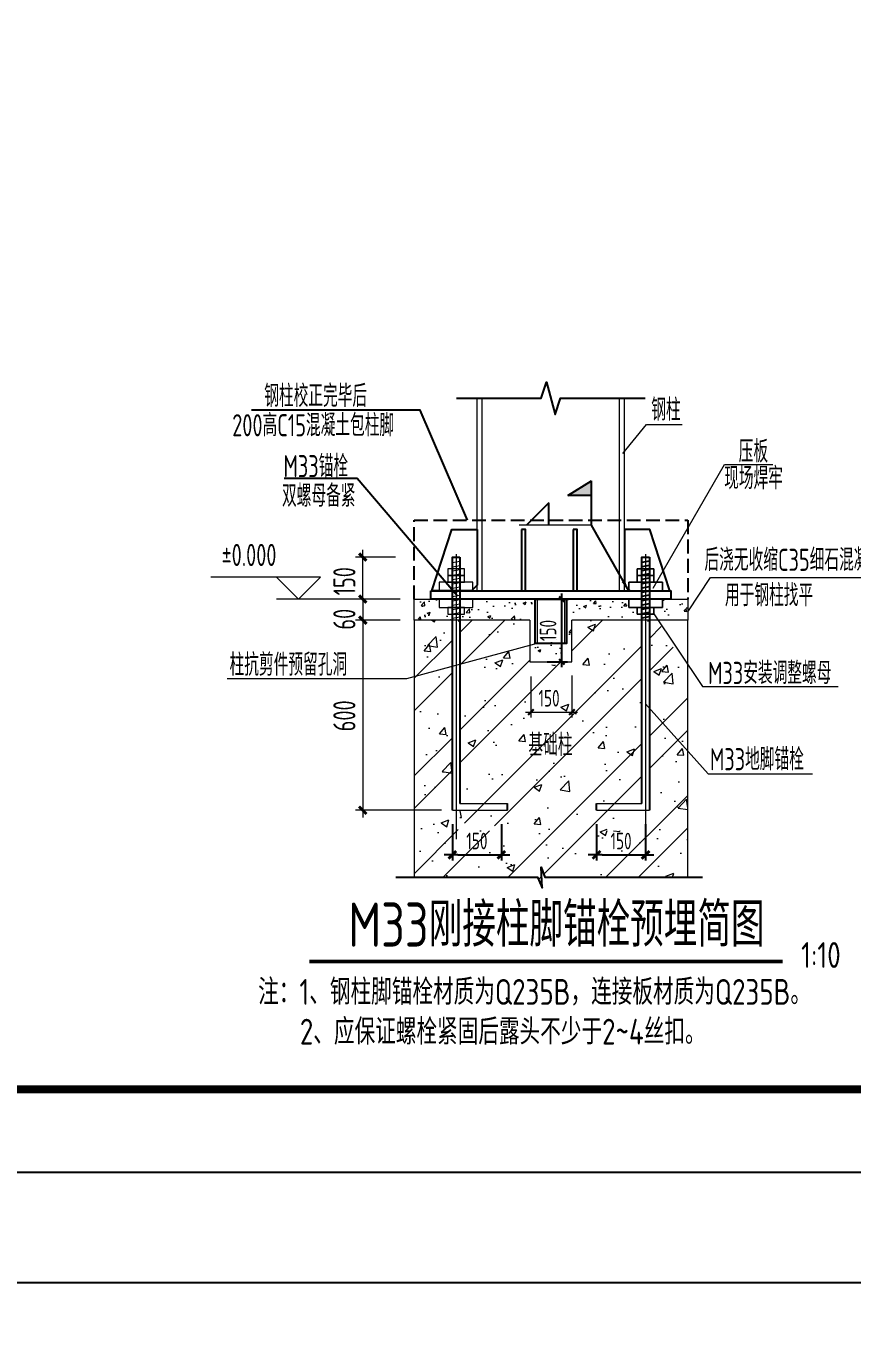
# Model space of a CAD drawing. Extents: x 69728788 to 149766163, y 20718153 to 43663798.
# Drawn here: x 74893390 to 74908343, y 21604096 to 21627556 of the extents above; entities that cross this region are included whole.
import ezdxf
from ezdxf.enums import TextEntityAlignment as Align

# ---------------------------------------------------------------- set-up
doc = ezdxf.new("R2010")
doc.units = 0
doc.header["$LTSCALE"] = 1000
doc.header["$MEASUREMENT"] = 0
doc.linetypes.add('DASH', pattern=[0.35, 0.25, -0.1])
doc.linetypes.add('HIDDEN', pattern=[0.375, 0.25, -0.125])
doc.layers.get('0').update_dxf_attribs({"linetype": 'CONTINUOUS'})
doc.layers.get('DEFPOINTS').update_dxf_attribs({"linetype": 'CONTINUOUS'})
for name, color, linetype in [('A-1', 1, 'CONTINUOUS'), ('AXIS', 3, 'CONTINUOUS'), ('BOLT', 2, 'CONTINUOUS'), ('COLU', 7, 'CONTINUOUS'), ('DIM', 3, 'CONTINUOUS'), ('NUM', 7, 'CONTINUOUS'), ('PUB_TITLE', 4, 'CONTINUOUS'), ('TEXT', 7, 'CONTINUOUS'), ('THIN', 7, 'CONTINUOUS'), ('WALL', 4, 'CONTINUOUS'), ('WELD', 7, 'CONTINUOUS'), ('引线', 254, 'CONTINUOUS'), ('虚线', 5, 'HIDDEN'), ('钢板', 4, 'CONTINUOUS'), ('钢柱', 3, 'CONTINUOUS')]:
    doc.layers.add(name, color=color, linetype=linetype)
for name, color, linetype, lineweight in [('加强板', 3, 'CONTINUOUS', 20), ('填满-深', 8, 'CONTINUOUS', 5), ('砼柱', 7, 'CONTINUOUS', 20)]:
    doc.layers.add(name, color=color, linetype=linetype, lineweight=lineweight)
doc.styles.add('TSSD_Dimension', font='Tssdeng.shx', dxfattribs={"width": 0.7, "bigfont": 'hztxt.shx'})
doc.styles.add('TSSD_Label', font='tssdeng.shx', dxfattribs={"width": 0.6, "bigfont": 'hztxt.shx'})
doc.styles.add('TSSD_NORM', font='Tssdeng.shx', dxfattribs={"width": 0.65, "bigfont": 'hztxt.shx'})
doc.styles.add('TSSD_Rein', font='atssdeng.shx', dxfattribs={"width": 0.7, "bigfont": 'atssdchn.shx'})
doc.dimstyles.new('TSSD_100_100', dxfattribs={"dimtxt": 300, "dimasz": 100, "dimexe": 100, "dimexo": 250, "dimgap": 100, "dimtad": 1, "dimdec": 0, "dimzin": 0, "dimdsep": 46, "dimtxsty": 'TSSD_Dimension', "dimblk": '_tsdbk', "dimcen": 0, "dimclrt": 7, "dimadec": 0, "dimazin": 0, "dimtfac": 1, "dimtdec": 0, "dimtix": 1, "dimtmove": 2, "dimatfit": 3, "dimldrblk": '_tsdbk', "dimfxl": 250, "dimtolj": 1, "dimtzin": 0, "dimarcsym": 0})
doc.dimstyles.new('TSSD_20_100', dxfattribs={"dimtxt": 300, "dimasz": 100, "dimexe": 100, "dimexo": 250, "dimgap": 100, "dimtad": 1, "dimdec": 0, "dimlfac": 0.2, "dimzin": 0, "dimdsep": 46, "dimtxsty": 'TSSD_Dimension', "dimblk": 'ARCHTICK', "dimcen": 0, "dimdle": 100, "dimclrt": 7, "dimadec": 0, "dimazin": 0, "dimtfac": 1, "dimtdec": 0, "dimtix": 1, "dimtmove": 2, "dimatfit": 3, "dimfxl": 1, "dimtolj": 1, "dimtzin": 0, "dimarcsym": 0})
doc.dimstyles.new('TSSD_LEADER_STYLE_200.0', dxfattribs={"dimtxt": 0.18, "dimasz": 200, "dimexe": 0.18, "dimexo": 0.0625, "dimgap": 0.09, "dimtad": 0, "dimtih": 1, "dimtoh": 1, "dimdec": 4, "dimzin": 0, "dimdsep": 46, "dimtxsty": 'Standard', "dimcen": 0.09, "dimadec": 0, "dimazin": 0, "dimtfac": 1, "dimtdec": 4, "dimtofl": 0, "dimtmove": 0, "dimatfit": 3, "dimfxl": 1, "dimtolj": 1, "dimtzin": 0, "dimarcsym": 0})
pattern_1 = [(10, (75190755.31, 21417710.86), (-13.230337, 75.032972), [])]

# ---------------------------------------------------------------- blocks, each defined once
blk = doc.blocks.new('_ArchTick')
at = {"color": 0, "linetype": 'ByBlock', "const_width": 0.4}
blk.add_lwpolyline([(-0.5, -0.5), (0.5, 0.5)], dxfattribs=at)
blk = doc.blocks.new('*D2565')
at = {"layer": 'DEFPOINTS', "color": 0}
for p in [(74902567, 21617181), (74903090, 21617181), (74902571, 21616047)]:
    blk.add_point(p, dxfattribs=at)
at = {"layer": 'DIM', "color": 0, "lineweight": -2}
for p, q in [((74903090, 21615947), (74903090, 21617281)), ((74902817, 21617181), (74903190, 21617181)), ((74902821, 21616047), (74903190, 21616047))]:
    blk.add_line(p, q, dxfattribs=at)
at = {"layer": 'DIM', "color": 0, "lineweight": -2, "xscale": 100, "yscale": 100, "zscale": 100}
for p, rotation in [((74903090, 21617181), 90), ((74903090, 21616047), 270)]:
    blk.add_blockref('_ArchTick', p, dxfattribs=dict(at, rotation=rotation))
at = {"layer": 'DIM', "color": 7, "lineweight": 5, "insert": (74902840, 21616614), "char_height": 300, "attachment_point": 5, "rotation": 90, "style": 'TSSD_Dimension'}
blk.add_mtext('\\A1;150', dxfattribs=at)
blk = doc.blocks.new('_WELD001')
at = {"linetype": 'ByBlock'}
h = blk.add_hatch(color=0, dxfattribs=at)
h.paths.add_polyline_path([(0.8, 1), (0, 1.5), (0, 1)])
edge = h.paths.add_edge_path()
edge.add_line((0, 0), (0, 1.5))
at = {"color": 0, "linetype": 'ByBlock'}
for p, q in [((0, 0), (0, 1.5)), ((0.8, 1), (0, 1.5)), ((0, 1), (0.8, 1))]:
    blk.add_line(p, q, dxfattribs=at)
blk = doc.blocks.new('_WELD004')
at = {"color": 0, "linetype": 'ByBlock'}
for p, q in [((0, 1), (1, 0)), ((0, 0), (0, 1))]:
    blk.add_line(p, q, dxfattribs=at)
blk = doc.blocks.new('_tsdbk')
blk.add_line((-1, 0), (1.5, 0))
at = {"const_width": 0.5}
blk.add_lwpolyline([(-0.7, -0.7), (0.7, 0.7)], dxfattribs=at)
blk = doc.blocks.new('*D2566')
at = {"layer": 'DEFPOINTS', "color": 0}
for p in [(74903717, 21613361), (74904605, 21613361), (74904605, 21612553)]:
    blk.add_point(p, dxfattribs=at)
at = {"layer": 'DIM', "color": 0, "lineweight": -2}
for p, q in [((74903717, 21613111), (74903717, 21612453)), ((74904605, 21613111), (74904605, 21612453)), ((74903817, 21612553), (74904505, 21612553))]:
    blk.add_line(p, q, dxfattribs=at)
at = {"layer": 'DIM', "color": 0, "lineweight": -2, "xscale": 100, "yscale": 100, "zscale": 100, "rotation": 180}
blk.add_blockref('_tsdbk', (74903717, 21612553), dxfattribs=at)
at = {"layer": 'DIM', "color": 0, "lineweight": -2, "xscale": 100, "yscale": 100, "zscale": 100}
blk.add_blockref('_tsdbk', (74904605, 21612553), dxfattribs=at)
at = {"layer": 'DIM', "color": 7, "insert": (74904161, 21612803), "char_height": 300, "attachment_point": 5, "style": 'TSSD_Dimension'}
blk.add_mtext('\\A1;150', dxfattribs=at)
blk = doc.blocks.new('*D2567')
at = {"layer": 'DEFPOINTS', "color": 0}
for p in [(74901108, 21613361), (74901996, 21613361), (74901996, 21612553)]:
    blk.add_point(p, dxfattribs=at)
at = {"layer": 'DIM', "color": 0, "lineweight": -2}
for p, q in [((74901108, 21613111), (74901108, 21612453)), ((74901996, 21613111), (74901996, 21612453)), ((74901208, 21612553), (74901896, 21612553))]:
    blk.add_line(p, q, dxfattribs=at)
at = {"layer": 'DIM', "color": 0, "lineweight": -2, "xscale": 100, "yscale": 100, "zscale": 100, "rotation": 180}
blk.add_blockref('_tsdbk', (74901108, 21612553), dxfattribs=at)
at = {"layer": 'DIM', "color": 0, "lineweight": -2, "xscale": 100, "yscale": 100, "zscale": 100}
blk.add_blockref('_tsdbk', (74901996, 21612553), dxfattribs=at)
at = {"layer": 'DIM', "color": 7, "insert": (74901552, 21612803), "char_height": 300, "attachment_point": 5, "style": 'TSSD_Dimension'}
blk.add_mtext('\\A1;150', dxfattribs=at)

msp = doc.modelspace()

# ---------------------------------------------------------------- hatches: boundary and pattern name
at = {"layer": '填满-深'}
h = msp.add_hatch(dxfattribs=at)
h.set_pattern_fill('_USER', color=256, scale=76.190476, angle=10, style=0, pattern_type=0)
h.set_pattern_definition(pattern_1)
h.paths.add_polyline_path([(74901108, 21617923.3), (74901245.1, 21617923.3), (74901245.1, 21616780.4), (74901108, 21616780.4)])
h = msp.add_hatch(dxfattribs=at)
h.set_pattern_fill('_USER', color=256, scale=76.190476, angle=10, style=0, pattern_type=0)
h.set_pattern_definition(pattern_1)
h.paths.add_polyline_path([(74901108, 21617923.3), (74901245.1, 21617923.3), (74901245.1, 21616780.4), (74901108, 21616780.4)])
h = msp.add_hatch(dxfattribs=at)
h.set_pattern_fill('_USER', color=256, scale=76.190476, angle=10, style=0, pattern_type=0)
h.set_pattern_definition([(10, (75194183.88, 21417722.82), (-13.230337, 75.032972), [])])
h.paths.add_polyline_path([(74904536.6, 21617935.3), (74904673.7, 21617935.3), (74904673.7, 21616792.4), (74904536.6, 21616792.4)])
h = msp.add_hatch(dxfattribs=at)
h.set_pattern_fill('_USER', color=256, scale=76.190476, angle=10, style=0, pattern_type=0)
h.set_pattern_definition([(10, (75194183.88, 21417710.86), (-13.230337, 75.032972), [])])
h.paths.add_polyline_path([(74904536.6, 21617923.3), (74904673.7, 21617923.3), (74904673.7, 21616780.4), (74904536.6, 21616780.4)])
h = msp.add_hatch(dxfattribs=at)
h.set_pattern_fill('AR-CONC', color=256, scale=76.190476, style=0)
h.set_pattern_definition([(50, (74702906.7, 21586177.7), (546.4839, -47.81115), [57.1429, -628.5714]), (355, (74702906.7, 21586177.7), (-105.7153, 573.0988), [45.7143, -502.8571]), (100.4514, (74702952.26, 21586173.7), (440.769, 525.2873), [48.564, -534.2035]), (46.1842, (74702906.7, 21586330.1), (813.136, -126.1097), [85.7143, -942.857]), (96.6356, (74702974.5, 21586319.56), (712.124, 742.185), [72.846, -801.305]), (351.1842, (74702906.7, 21586330.1), (712.1234, 742.1856), [68.5714, -754.2857]), (21, (74702982.9, 21586291.97), (454.7863, -306.75725), [57.1429, -628.5714]), (326, (74702982.9, 21586291.97), (185.3831, 552.4953), [45.7143, -502.8571]), (71.4514, (74703020.8, 21586266.4), (640.1696, 245.7375), [48.564, -534.2035]), (37.5, (74702906.72, 21586177.69), (9.26465, 253.63341), [0, -496.7619, 0, -510.4762, 0, -504.7619]), (7.5, (74702906.72, 21586177.69), (200.43393, 300.50416), [0, -291.0476, 0, -485.33333, 0, -192.38095]), (327.5, (74702736.81, 21586177.69), (406.72186, -17.18466), [0, -190.4762, 0, -594.2857, 0, -788.57143]), (317.5, (74702660.62, 21586177.7), (444.3323, 76.27046), [0, -247.61905, 0, -394.6667, 0, -560])])
h.paths.add_polyline_path([(74901108, 21616906.5), (74901024.2, 21616906.5), (74901024.2, 21617028.4), (74900871.8, 21617028.4), (74900871.8, 21617180.8), (74900414.7, 21617180.8), (74900414.7, 21616799.8), (74901108, 21616799.8)])
h.paths.add_polyline_path([(74902607.4, 21617180.8), (74901481.3, 21617180.8), (74901481.3, 21617028.4), (74901329, 21617028.4), (74901329, 21616906.5), (74901245.1, 21616906.5), (74901245.1, 21616799.8), (74902509.9, 21616799.8), (74902509.9, 21616183.6), (74902890.9, 21616183.6), (74902890.9, 21616517.7), (74902607.4, 21616517.7)])
h.paths.add_polyline_path([(74904300.4, 21617180.8), (74903174.3, 21617180.8), (74903174.3, 21616517.7), (74902890.9, 21616517.7), (74902890.9, 21616183.6), (74903271.8, 21616183.6), (74903271.8, 21616799.8), (74904536.6, 21616799.8), (74904536.6, 21616906.5), (74904452.8, 21616906.5), (74904452.8, 21617028.4), (74904300.4, 21617028.4)])
h.paths.add_polyline_path([(74905367.1, 21617180.8), (74904909.9, 21617180.8), (74904909.9, 21617028.4), (74904846.4, 21617028.4), (74905106.5, 21616799.8), (74905367.1, 21616799.8)])
h.paths.add_polyline_path([(74903376.7, 21616678.6), (74903376.7, 21617019.9), (74903626.7, 21617019.9), (74903626.7, 21616678.6)], flags=25)
h = msp.add_hatch(dxfattribs=at)
h.set_pattern_fill('ANSI32', color=256, scale=3333.333333, style=0)
h.set_pattern_definition([(45, (74702906.7, 21586177.7), (-883.8835, 883.8835), []), (45, (74703496, 21586177.7), (-883.8835, 883.8835), [])])
h.paths.add_polyline_path([(74904536.6, 21616799.8), (74903271.8, 21616799.8), (74903271.8, 21616046.9), (74902890.9, 21616046.9), (74902890.9, 21612150.5), (74905367.1, 21612150.5), (74905367.1, 21615869.1), (74904821.9, 21616799.8), (74904673.7, 21616799.8), (74904673.7, 21613180.8, -0.4142136), (74904483.2, 21612990.3), (74903911.8, 21612990.3), (74903911.8, 21613127.4), (74904498.5, 21613127.4, 0.4142136), (74904536.6, 21613165.5)])
h.paths.add_polyline_path([(74901245.1, 21613165.5, 0.4142136), (74901283.2, 21613127.4), (74901869.9, 21613127.4), (74901869.9, 21612990.3), (74901298.5, 21612990.3, -0.4142136), (74901108, 21613180.8), (74901108, 21616799.8), (74900414.7, 21616799.8), (74900414.7, 21612150.5), (74902647.2, 21612150.5), (74902732.4, 21611958.5), (74902715.3, 21612328.5), (74902782.2, 21612150.5), (74902890.9, 21612150.5), (74902890.9, 21616046.9), (74902509.9, 21616046.9), (74902509.9, 21616799.8), (74901245.1, 21616799.8)])
h.paths.add_polyline_path([(74902511.1, 21614644.3), (74903223.1, 21614644.3), (74903223.1, 21615036.7), (74902511.1, 21615036.7)], flags=9)
h = msp.add_hatch(dxfattribs=at)
h.set_pattern_fill('AR-CONC', color=256, scale=200, style=0)
h.set_pattern_definition([(50, (74702906.7, 21586177.7), (1434.5204, -125.504), [150, -1650]), (355, (74702906.7, 21586177.7), (-277.503, 1504.384), [120, -1320]), (100.4514, (74703026.3, 21586167.2), (1157.019, 1378.879), [127.48, -1402.284]), (46.1842, (74702906.7, 21586577.7), (2134.482, -331.038), [225, -2475]), (96.6356, (74703084.6, 21586550), (1869.325, 1948.236), [191.22, -2103.426]), (351.1842, (74702906.7, 21586577.7), (1869.324, 1948.237), [180, -1980]), (21, (74703106.7, 21586477.7), (1193.814, -805.238), [150, -1650]), (326, (74703106.7, 21586477.7), (486.631, 1450.3), [120, -1320]), (71.4514, (74703206.2, 21586410.6), (1680.445, 645.061), [127.48, -1402.284]), (37.5, (74702906.7, 21586177.7), (24.3197, 665.7877), [0, -1304, 0, -1340, 0, -1325]), (7.5, (74702906.7, 21586177.7), (526.139, 788.8234), [0, -764, 0, -1274, 0, -505]), (327.5, (74702460.7, 21586177.7), (1067.6449, -45.1097), [0, -500, 0, -1560, 0, -2070]), (317.5, (74702260.7, 21586177.7), (1166.3723, 200.21), [0, -650, 0, -1036, 0, -1470])])
h.paths.add_polyline_path([(74902890.9, 21612150.5), (74905367.1, 21612150.5), (74905367.1, 21615869.1), (74904821.9, 21616799.8), (74904673.7, 21616799.8), (74904673.7, 21613180.8, -0.4142136), (74904483.2, 21612990.3), (74903911.8, 21612990.3), (74903911.8, 21613127.4), (74904498.5, 21613127.4, 0.4142136), (74904536.6, 21613165.5), (74904536.6, 21616799.8), (74903271.8, 21616799.8), (74903271.8, 21615990.3), (74902890.9, 21615990.3)])
h.paths.add_polyline_path([(74901245.1, 21613165.5, 0.4142136), (74901283.2, 21613127.4), (74901869.9, 21613127.4), (74901869.9, 21612990.3), (74901298.5, 21612990.3, -0.4142136), (74901108, 21613180.8), (74901108, 21615900.4), (74900414.7, 21615738.2), (74900414.7, 21612150.5), (74902647.2, 21612150.5), (74902732.4, 21611958.5), (74902715.3, 21612328.5), (74902782.2, 21612150.5), (74902890.9, 21612150.5), (74902890.9, 21615990.3), (74902509.9, 21615990.3), (74902509.9, 21616228.4), (74901245.1, 21615932.5)])
h.paths.add_polyline_path([(74901176.6, 21615916.4), (74901245.1, 21615932.5), (74901245.1, 21616799.8), (74901176.6, 21616799.8)])
h.paths.add_polyline_path([(74901108, 21615900.4), (74901108, 21616799.8), (74900414.7, 21616799.8), (74900414.7, 21615738.2)])
h.paths.add_polyline_path([(74905367.1, 21615869.1), (74905367.1, 21616570.9), (74905106.5, 21616799.8), (74904821.9, 21616799.8)], flags=16)
h.paths.add_polyline_path([(74901245.1, 21616799.8), (74901245.1, 21615932.5), (74902509.9, 21616228.4), (74902509.9, 21616799.8)])
h.paths.add_polyline_path([(74902507, 21614630.8), (74903296.4, 21614630.8), (74903296.4, 21615079.3), (74902507, 21615079.3)], flags=9)

# ---------------------------------------------------------------- linework, layer by layer
msp.add_circle((74904909.9, 21617333.1, 64), 1)
at = {"layer": 'A-1', "lineweight": 5}
msp.add_line((74904325.8, 21617333.1, 64), (74904224.2, 21617434.7, 64), dxfattribs=at)
at = {"layer": 'AXIS', "linetype": 'ByBlock', "lineweight": 5}
for p, q in [((74901176.6, 21617996.4, 64), (74901176.6, 21612839.3, 64)), ((74904605.1, 21617996.4, 64), (74904605.1, 21612839.3, 64))]:
    msp.add_line(p, q, dxfattribs=at)
at = {"layer": 'BOLT', "color": 0, "elevation": 64}
for points in [[(74901108, 21613360.7), (74901108, 21617942.7), (74901245.1, 21617942.7)], [(74901245.1, 21617942.7), (74901245.1, 21613484.1)], [(74904536.6, 21613484.1), (74904536.6, 21617942.7), (74904673.7, 21617942.7)], [(74904673.7, 21617942.7), (74904673.7, 21613360.7)], [(74902104.3, 21613360.7), (74902104.3, 21613484.1)], [(74903716.7, 21613360.7), (74903716.7, 21613484.1)]]:
    msp.add_lwpolyline(points, dxfattribs=at)
at = {"layer": 'COLU', "lineweight": 5}
for p, q in [((74901108, 21613360.7, 64), (74902104.3, 21613360.7, 64)), ((74901245.1, 21613484.1, 64), (74902104.3, 21613484.1, 64)), ((74903716.7, 21613484.1, 64), (74904536.6, 21613484.1, 64)), ((74903716.7, 21613360.7, 64), (74904673.7, 21613360.7, 64))]:
    msp.add_line(p, q, dxfattribs=at)
at = {"layer": 'DIM', "lineweight": 5}
for p, q in [((74899487, 21617942.7, 64), (74899487, 21618076, 64)), ((74900081.3, 21617942.7, 64), (74899353.7, 21617942.7, 64)), ((74899487, 21617180.8, 64), (74899487, 21617942.7, 64)), ((74899487, 21617180.8, 64), (74899487, 21617280.8, 64)), ((74900081.3, 21617180.8, 64), (74899353.7, 21617180.8, 64)), ((74900164.7, 21617180.8, 64), (74899387, 21617180.8, 64)), ((74899487, 21617180.8, 64), (74899487, 21617047.4, 64)), ((74899487, 21617180.8, 64), (74899487, 21616799.8, 64)), ((74900081.3, 21616799.8, 64), (74899353.7, 21616799.8, 64)), ((74900164.7, 21616799.8, 64), (74899387, 21616799.8, 64)), ((74899487, 21616933.1, 64), (74899487, 21613227.3, 64)), ((74899487, 21616799.8, 64), (74899487, 21616699.8, 64)), ((74900911.8, 21613360.7, 64), (74899353.7, 21613360.7, 64))]:
    msp.add_line(p, q, dxfattribs=at)
at = {"layer": 'DIM', "lineweight": 9}
for p, q in [((74902529.1, 21615780.9), (74902529.1, 21615037.4)), ((74903271.8, 21615796.9), (74903271.8, 21615037.4)), ((74902429.1, 21615137.4), (74903371.8, 21615137.4))]:
    msp.add_line(p, q, dxfattribs=at)
at = {"layer": 'NUM', "const_width": 66.7, "elevation": 64}
msp.add_lwpolyline([(74907084.1, 21610623.9), (74898517.9, 21610623.9)], dxfattribs=at)
at = {"layer": 'PUB_TITLE'}
for points in [[(74843468.9, 21606808.9), (74932568.9, 21606808.9), (74932568.9, 21669808.9), (74843468.9, 21669808.9)], [(74843468.9, 21541808.9), (74932568.9, 21541808.9), (74932568.9, 21604808.9), (74843468.9, 21604808.9)]]:
    msp.add_lwpolyline(points, close=True, dxfattribs=at)
at = {"layer": 'PUB_TITLE', "const_width": 150}
msp.add_lwpolyline([(74847218.9, 21608308.9), (74931068.9, 21608308.9), (74931068.9, 21668308.9), (74847218.9, 21668308.9)], close=True, dxfattribs=at)
at = {"layer": 'TEXT', "lineweight": 9, "elevation": 64}
for points in [[(74904193.5, 21619815.6), (74904620.1, 21620344.3), (74905264.5, 21620344.3)], [(74904741.5, 21617381.2), (74906030.8, 21619615.1), (74906907.6, 21619615.1)], [(74905367.1, 21616950.8), (74905781.3, 21617574.8), (74909249.9, 21617574.8)], [(74904744.9, 21616931.3), (74905634.4, 21615597), (74908089.4, 21615597)], [(74902596.2, 21616365), (74900277.8, 21615738.7), (74897033.7, 21615738.7)], [(74904605.1, 21615283.6), (74905737.2, 21614017.5), (74907629.3, 21614017.5)]]:
    msp.add_lwpolyline(points, dxfattribs=at)
at = {"layer": 'THIN', "lineweight": 5}
for p, q in [((74897924.1, 21617580.8, 64), (74896739.5, 21617580.8, 64)), ((74898324.1, 21617180.8, 64), (74897924.1, 21617580.8, 64)), ((74898724.1, 21617580.8, 64), (74897924.1, 21617580.8, 64)), ((74898324.1, 21617180.8, 64), (74898724.1, 21617580.8, 64)), ((74899487, 21617180.8, 64), (74897924.1, 21617180.8, 64)), ((74898324.1, 21617180.8, 64), (74898324.1, 21617180.8, 64))]:
    msp.add_line(p, q, dxfattribs=at)
at = {"layer": 'THIN'}
msp.add_lwpolyline([(74901184.2, 21620817.6), (74902717.5, 21620817.6), (74902810.9, 21621110.9), (74902970.9, 21620524.3), (74903064.2, 21620817.6), (74904597.5, 21620817.6)], dxfattribs=at)
at = {"layer": 'WELD', "lineweight": 5}
msp.add_line((74903627.3, 21618521.5, 64), (74902319.4, 21618521.5, 64), dxfattribs=at)
at = {"layer": '加强板', "elevation": 64}
for points in [[(74901329, 21617729.3), (74901024.2, 21617729.3), (74901024.2, 21617607.4), (74901329, 21617607.4)], [(74901329, 21617729.3), (74901024.2, 21617729.3), (74901024.2, 21617607.4), (74901329, 21617607.4)], [(74904452.8, 21617729.3), (74904757.5, 21617729.3), (74904757.5, 21617607.4), (74904452.8, 21617607.4)], [(74904757.5, 21617729.3), (74904452.8, 21617729.3), (74904452.8, 21617607.4), (74904757.5, 21617607.4)], [(74901329, 21617607.4), (74901024.2, 21617607.4), (74901024.2, 21617485.5), (74901329, 21617485.5)], [(74901329, 21617607.4), (74901024.2, 21617607.4), (74901024.2, 21617485.5), (74901329, 21617485.5)], [(74904452.8, 21617607.4), (74904757.5, 21617607.4), (74904757.5, 21617485.5), (74904452.8, 21617485.5)], [(74904757.5, 21617607.4), (74904452.8, 21617607.4), (74904452.8, 21617485.5), (74904757.5, 21617485.5)], [(74901481.3, 21617485.5), (74900871.8, 21617485.5), (74900871.8, 21617333.1), (74901481.3, 21617333.1)], [(74901481.3, 21617485.5), (74900871.8, 21617485.5), (74900871.8, 21617333.1), (74901481.3, 21617333.1)], [(74904300.4, 21617485.5), (74904909.9, 21617485.5), (74904909.9, 21617333.1), (74904300.4, 21617333.1)], [(74904909.9, 21617485.5), (74904300.4, 21617485.5), (74904300.4, 21617333.1), (74904909.9, 21617333.1)], [(74901481.3, 21617180.8), (74900871.8, 21617180.8), (74900871.8, 21617028.4), (74901481.3, 21617028.4)], [(74901481.3, 21617180.8), (74900871.8, 21617180.8), (74900871.8, 21617028.4), (74901481.3, 21617028.4)], [(74901329, 21617028.4), (74901024.2, 21617028.4), (74901024.2, 21616906.5), (74901329, 21616906.5)], [(74901329, 21617028.4), (74901024.2, 21617028.4), (74901024.2, 21616906.5), (74901329, 21616906.5)], [(74904300.4, 21617180.8), (74904909.9, 21617180.8), (74904909.9, 21617028.4), (74904300.4, 21617028.4)], [(74904909.9, 21617180.8), (74904300.4, 21617180.8), (74904300.4, 21617028.4), (74904909.9, 21617028.4)], [(74904452.8, 21617028.4), (74904757.5, 21617028.4), (74904757.5, 21616906.5), (74904452.8, 21616906.5)], [(74904757.5, 21617028.4), (74904452.8, 21617028.4), (74904452.8, 21616906.5), (74904757.5, 21616906.5)]]:
    msp.add_lwpolyline(points, close=True, dxfattribs=at)
at = {"layer": '引线', "elevation": 64}
for points in [[(74901381.5, 21618609.3), (74900524.4, 21620599.1), (74897473.4, 21620599.1)], [(74901198.2, 21617237), (74899383.8, 21619362), (74898065.4, 21619362)], [(74900086.7, 21612150.5), (74902647.2, 21612150.5), (74902732.4, 21611958.5), (74902715.3, 21612328.5), (74902782.2, 21612150.5), (74905635.9, 21612150.5)]]:
    msp.add_lwpolyline(points, dxfattribs=at)
at = {"layer": '砼柱', "lineweight": 5}
for p, q in [((74900414.7, 21616799.8, 64), (74900414.7, 21612150.5, 64)), ((74902509.9, 21616799.8, 64), (74900414.7, 21616799.8, 64)), ((74905367.1, 21616799.8, 64), (74903271.8, 21616799.8, 64)), ((74905367.1, 21612150.5, 64), (74905367.1, 21616799.8, 64))]:
    msp.add_line(p, q, dxfattribs=at)
at = {"layer": '砼柱', "elevation": 64}
for points in [[(74902509.9, 21616799.8), (74900414.7, 21616799.8), (74900414.7, 21617180.8), (74905367.1, 21617180.8), (74905367.1, 21616799.8), (74903271.8, 21616799.8)], [(74902509.9, 21616799.8), (74902509.9, 21616046.9), (74903271.8, 21616046.9), (74903271.8, 21616799.8)]]:
    msp.add_lwpolyline(points, dxfattribs=at)
at = {"layer": '虚线', "linetype": 'DASH', "elevation": 64}
msp.add_lwpolyline([(74900414.7, 21617180.8), (74900414.7, 21618609.3), (74905367.1, 21618609.3), (74905367.1, 21617180.8)], dxfattribs=at)
at = {"layer": '钢板', "elevation": 64}
for points in [[(74901557.5, 21618439.6), (74901557.5, 21617434.7), (74901455.9, 21617333.1), (74900734.7, 21617333.1), (74901100.4, 21618439.6), (74901557.5, 21618439.6)], [(74904224.2, 21618439.6), (74904224.2, 21617434.7), (74904325.8, 21617333.1), (74905047.1, 21617333.1), (74904681.3, 21618439.6), (74904224.2, 21618439.6)]]:
    msp.add_lwpolyline(points, dxfattribs=at)
at = {"layer": '钢柱', "lineweight": 5}
for p, q in [((74901557.5, 21617333.1, 64), (74901557.5, 21620817.6, 64)), ((74901649, 21617333.1, 64), (74901649, 21620817.6, 64)), ((74904132.8, 21617333.1, 64), (74904132.8, 21620817.6, 64)), ((74904224.2, 21617333.1, 64), (74904224.2, 21620817.6, 64)), ((74902642.9, 21617180.8, 64), (74902642.9, 21616381.1, 64)), ((74903138.9, 21617180.8, 64), (74903138.9, 21616381.1, 64))]:
    msp.add_line(p, q, dxfattribs=at)
at = {"layer": '钢柱', "elevation": 64}
for points in [[(74902357.2, 21618439.6), (74902357.2, 21617333.1), (74902433.4, 21617333.1), (74902433.4, 21618439.6)], [(74903293.1, 21618439.6), (74903293.1, 21617333.1), (74903369.3, 21617333.1), (74903369.3, 21618439.6)], [(74900719.4, 21617333.1), (74905062.3, 21617333.1), (74905062.3, 21617180.8), (74900719.4, 21617180.8)], [(74902607.4, 21617180.8), (74903174.3, 21617180.8), (74903174.3, 21616381.1), (74902607.4, 21616381.1)]]:
    msp.add_lwpolyline(points, close=True, dxfattribs=at)

# ---------------------------------------------------------------- block references
at = {"layer": 'DIM', "lineweight": 5}
for p, xscale, yscale, zscale, rotation in [((74899487, 21617942.7, 64), 133.3333333320916, 133.3333333320916, 133.3333333333333, 270), ((74899487, 21617180.8, 64), 133.3333333320916, 133.3333333320916, 133.3333333333333, 90), ((74899487, 21617180.8, 64), 100, 100, 100, 270), ((74899487, 21616799.8, 64), 133.3333333320916, 133.3333333320916, 133.3333333333333, 90), ((74899487, 21616799.8, 64), 100, 100, 100, 90), ((74899487, 21613360.7, 64), 133.3333333320916, 133.3333333320916, 133.3333333333333, 270)]:
    msp.add_blockref('_ArchTick', p, dxfattribs=dict(at, xscale=xscale, yscale=yscale, zscale=zscale, rotation=rotation))
at = {"layer": 'DIM', "lineweight": 9, "xscale": 100, "yscale": 100, "zscale": 100, "rotation": 180}
msp.add_blockref('_ArchTick', (74902529.1, 21615137.4), dxfattribs=at)
at = {"layer": 'DIM', "lineweight": 9, "xscale": 100, "yscale": 100, "zscale": 100}
msp.add_blockref('_ArchTick', (74903271.8, 21615137.4), dxfattribs=at)
at = {"layer": 'WELD'}
for name, p, xscale, yscale, zscale in [('_WELD001', (74903627.3, 21618521.5, 64), -533.3333333283663, 533.3333333320916, 533.3333333333333), ('_WELD004', (74902852.8, 21618521.5, 64), -400, 400, 399.9999999999999)]:
    msp.add_blockref(name, p, dxfattribs=dict(at, xscale=xscale, yscale=yscale, zscale=zscale))

# ---------------------------------------------------------------- texts
at = {"layer": 'DIM', "color": 7, "style": 'TSSD_Dimension', "width": 0.7}
for s, p in [('150', (74899353.7, 21617249.4, 64)), ('60', (74899353.7, 21616629.9, 64)), ('600', (74899353.7, 21614789.5, 64))]:
    msp.add_text(s, height=400, rotation=90, dxfattribs=at).set_placement(p)
msp.add_text('150', height=300, dxfattribs=at).set_placement((74902666.2, 21615237.4))
at = {"layer": 'TEXT', "lineweight": 5, "style": 'TSSD_Rein'}
for s, height, width, p in [('钢柱校正完毕后', 400, 0.7, (74897703.4, 21620659.6, 64)), ('钢柱', 400, 0.7, (74904708.3, 21620408.9, 64)), ('200高C15混凝土包柱脚', 400, 0.7, (74897124.2, 21620128.6, 64)), ('压板', 400, 0.7, (74906290.2, 21619654.5, 64)), ('现场焊牢', 400, 0.7, (74906027.5, 21619170.6, 64)), ('后浇无收缩C35细石混凝土', 400, 0.7, (74905670.8, 21617692.5, 64)), ('用于钢柱找平', 400, 0.7, (74906042.2, 21617050.9, 64)), ('柱抗剪件预留孔洞', 400, 0.7, (74897075.7, 21615794.9, 64)), ('基础柱', 400, 0.7, (74902485, 21614342.3, 64)), ('1:10', 466.67, 0.8, (74907420.4, 21610506.9, 64))]:
    msp.add_text(s, height=height, dxfattribs=dict(at, width=width)).set_placement(p)
at = {"layer": 'TEXT', "lineweight": 5, "style": 'TSSD_Label', "width": 0.7}
msp.add_text('%%p0.000', height=400, dxfattribs=at).set_placement((74897924.1, 21617660.8, 64), align=Align.BOTTOM_RIGHT)
at = {"layer": 'TEXT', "lineweight": 5, "style": 'TSSD_Rein', "width": 0.8}
msp.add_text('M33刚接柱脚锚栓预埋简图', height=800, dxfattribs=at).set_placement((74902991.8, 21610890.6, 64), align=Align.CENTER)
at = {"layer": 'TEXT', "color": 0, "lineweight": 5, "style": 'TSSD_NORM', "width": 0.8}
for s, p in [('注：1、钢柱脚锚栓材质为Q235B，连接板材质为Q235B。', (74897593.3, 21609838.7, 64)), ('2、应保证螺栓紧固后露头不少于2~4丝扣。', (74898348.1, 21609119.3))]:
    msp.add_text(s, height=466.667, dxfattribs=at).set_placement(p)
at = {"layer": 'WALL', "lineweight": 5, "style": 'TSSD_Rein', "width": 0.7}
for s, p in [('M33锚栓', (74898051.3, 21619387.7, 64)), ('双螺母备紧', (74898025.1, 21618852.6, 64)), ('M33安装调整螺母', (74905735.9, 21615645.2, 64)), ('M33地脚锚栓', (74905769.8, 21614083.4, 64))]:
    msp.add_text(s, height=400, dxfattribs=at).set_placement(p)

# ---------------------------------------------------------------- dimensions: what is measured, and where the dimension line sits
at = {"layer": 'DIM', "lineweight": 5}
dim = msp.add_linear_dim(base=(74903090.2, 21617180.8, 64), p1=(74902571.5, 21616046.9, 64), p2=(74902566.6, 21617180.8, 64), angle=90, text='150', dimstyle='TSSD_20_100', dxfattribs=at)
dim.commit()
dim.dimension.update_dxf_attribs({"geometry": '*D2565', "text_midpoint": (74902840.2, 21616613.8, 64)})
at = {"layer": 'DIM'}
for base, p1, p2, picture, middle in [((74901996.5, 21612552.5), (74901108, 21613360.7), (74901996.5, 21613360.7), '*D2567', (74901552.2, 21612802.5)), ((74904605.1, 21612552.5), (74903716.7, 21613360.7), (74904605.1, 21613360.7), '*D2566', (74904160.9, 21612802.5))]:
    dim = msp.add_linear_dim(base=base, p1=p1, p2=p2, text='150', dimstyle='TSSD_100_100', dxfattribs=at)
    dim.commit()
    dim.dimension.update_dxf_attribs({"geometry": picture, "text_midpoint": middle})

# ---------------------------------------------------------------- leaders
at = {"layer": 'WELD', "lineweight": 5}
msp.add_leader([(74904299.4, 21617333.1), (74903627.3, 21618521.5)], dimstyle='TSSD_LEADER_STYLE_200.0', dxfattribs=at)

doc.saveas('drawing.dxf')
